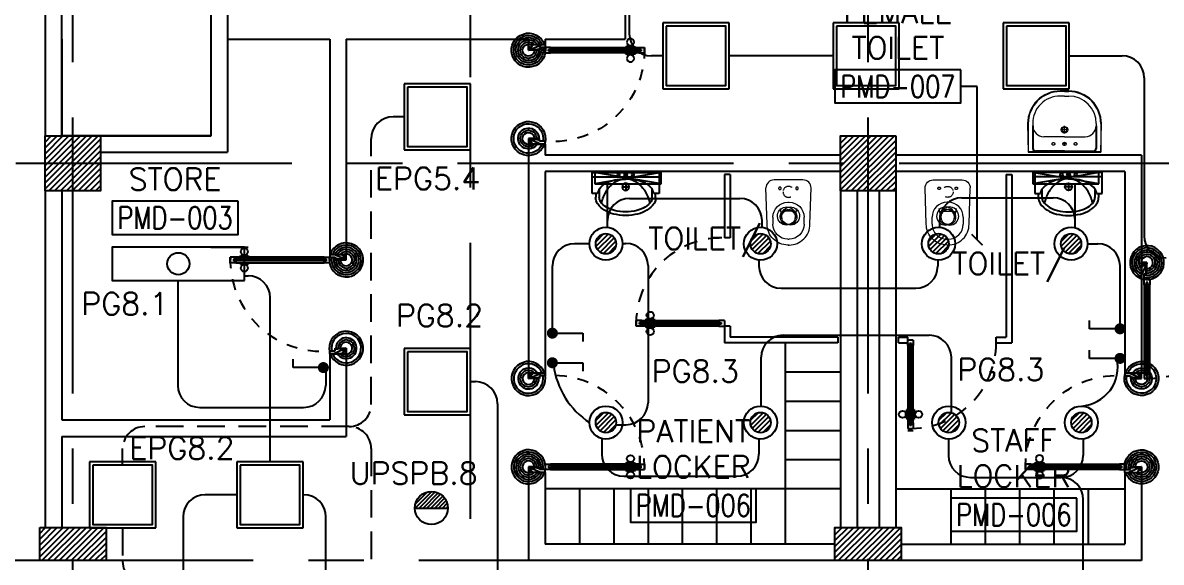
# Model space of a CAD drawing. Extents: x -0.4 to 93, y -13.2 to 77.1.
# Drawn here: x 65.82 to 76.12, y 33.36 to 38.24 of the extents above; entities that cross this region are included whole.
import ezdxf
from ezdxf.enums import TextEntityAlignment as Align

# ---------------------------------------------------------------- set-up
doc = ezdxf.new("R2010")
doc.units = 0
doc.header["$MEASUREMENT"] = 0
for name, pattern in [('CENTERX2', [4, 2.5, -0.5, 0.5, -0.5]), ('DASHED', [0.75, 0.5, -0.25]), ('HIDDEN', [0.375, 0.25, -0.125]), ('HIDDEN2', [0.1875, 0.125, -0.0625])]:
    doc.linetypes.add(name, pattern=pattern)
doc.layers.get('0').update_dxf_attribs({"linetype": 'CONTINUOUS'})
for name, color, linetype in [('AXES', 11, 'CENTERX2'), ('COL', 11, 'CONTINUOUS'), ('DOOR', 11, 'CONTINUOUS'), ('E-CLINE', 2, 'CONTINUOUS'), ('E-HLINE', 2, 'HIDDEN'), ('E-LI', 4, 'CONTINUOUS'), ('E-LITE', 4, 'CONTINUOUS'), ('E-SWITCH', 4, 'CONTINUOUS'), ('E-TEXT', 4, 'CONTINUOUS'), ('E-TRXT', 4, 'CONTINUOUS'), ('EL-LITE', 4, 'CONTINUOUS'), ('FIX', 11, 'CONTINUOUS'), ('HAT', 11, 'CONTINUOUS'), ('Locker', 11, 'CONTINUOUS'), ('PART', 11, 'CONTINUOUS'), ('RM-BOX', 11, 'CONTINUOUS'), ('RM-IND', 11, 'CONTINUOUS'), ('RM-NAME', 11, 'CONTINUOUS'), ('RM-NO', 11, 'CONTINUOUS'), ('SUNI-FUR', 11, 'CONTINUOUS'), ('TEXT', 4, 'CONTINUOUS'), ('WALL', 11, 'CONTINUOUS')]:
    doc.layers.add(name, color=color, linetype=linetype)
doc.styles.add('ROMANS', font='ROMANS.shx', dxfattribs={"width": 0.6})
doc.dimstyles.new('STANDARD in', dxfattribs={"dimtxt": 0.2, "dimasz": 0.1, "dimexe": 0.07, "dimexo": 0.05, "dimgap": 0.1, "dimtad": 1, "dimdec": 0, "dimlfac": 1000, "dimzin": 0, "dimdsep": 46, "dimtxsty": 'ROMANS', "dimblk": 'ARCHTICK', "dimcen": 0.05, "dimdle": 0.05, "dimclrd": 7, "dimclre": 7, "dimclrt": 2, "dimadec": 0, "dimazin": 0, "dimtfac": 1, "dimtdec": 0, "dimtmove": 2, "dimatfit": 3, "dimldrblk": 'ARCHTICK', "dimfxl": 0, "dimtolj": 1, "dimtzin": 0, "dimarcsym": 0})
pattern_1 = [(45, (-387.155687, -5.161), (-0.0265165043, 0.0265165043), [])]

# ---------------------------------------------------------------- blocks, each defined once
blk = doc.blocks.new('DOOR90')
at = {"layer": 'DOOR', "color": 7, "linetype": 'ByBlock'}
for p, q in [((-150, 0), (0, 0)), ((-150, 0), (-150, -25)), ((0, -50), (-114, 0)), ((0, -50), (-40, 0)), ((0, -50), (0, 0)), ((-1000, -25), (-1050, -25)), ((-1050, -75), (-1050, -25)), ((-1050, -25), (-1050, -75)), ((-1000, -75), (-1050, -75)), ((-1000, -42), (-1020, -42)), ((-1020, -42), (-1020, -58)), ((-1000, -58), (-1020, -58)), ((-1000, -25), (-1000, -42)), ((-1000, -58), (-1000, -75)), ((-878, -18), (-968, -18)), ((-968, -25), (-968, -18)), ((-968, -75), (-968, -82)), ((-878, -82), (-968, -82)), ((-955, -9), (-890, -9)), ((-955, -18), (-955, -9)), ((-955, -18), (-890, -18)), ((-955, -82), (-890, -82)), ((-955, -82), (-955, -91)), ((-955, -91), (-890, -91)), ((-890, -18), (-890, -9)), ((-890, -82), (-890, -91)), ((-878, -25), (-878, -18)), ((-878, -75), (-878, -82)), ((-200, -25), (-150, -25)), ((-200, -42), (-200, -25)), ((-180, -42), (-200, -42)), ((-200, -58), (-180, -58)), ((-200, -75), (-200, -58)), ((-150, -75), (-200, -75)), ((-180, -58), (-180, -42)), ((-150, -25), (-100, -25)), ((-150, -75), (-150, -25)), ((-100, -25), (-100, -50)), ((0, -50), (-100, -37)), ((-100, -50), (0, -50)), ((-150, -875), (-100, -875)), ((-150, -900), (-150, -875)), ((-150, -900), (0, -900)), ((0, -900), (-150, -900)), ((0, -850), (-114, -900)), ((-100, -875), (-100, -850)), ((0, -850), (-100, -863)), ((-100, -850), (0, -850)), ((0, -850), (-40, -900)), ((0, -850), (0, -900))]:
    blk.add_line(p, q, dxfattribs=at)
at = {"layer": 'DOOR', "linetype": 'ByBlock'}
for p, q in [((-200, -25), (-1000, -25)), ((-200, -42), (-1000, -42)), ((-200, -58), (-1000, -58)), ((-1000, -75), (-200, -75))]:
    blk.add_line(p, q, dxfattribs=at)
at = {"layer": 'DOOR', "color": 7, "linetype": 'ByBlock'}
for centre in [(-923, 24), (-923, -124)]:
    blk.add_circle(centre, 32.4, dxfattribs=at)
for centre, radius, start, end in [((0, -50), 154, 161.1053, 166.2858), ((0, -50), 94.4, 148.0182, 180), ((0, -50), 134, 158.1598, 169.28), ((0, -50), 114, 154.0838, 167.3774), ((0, -50), 74.4, 137.7764, 180), ((0, -50), 54.4, 113.2074, 180), ((0, -50), 34.4, 90, 180), ((0, -50), 14.4, 90, 180), ((0, -850), 154, 193.7142, 198.8947), ((0, -850), 134, 190.72, 201.8402), ((0, -850), 94.4, 180, 211.9818), ((0, -850), 74.4, 180, 222.2236), ((0, -850), 54.4, 180, 246.7926), ((0, -850), 34.4, 180, 270), ((0, -850), 14.4, 180, 270)]:
    blk.add_arc(centre, radius, start, end, dxfattribs=at)
at = {"layer": 'DOOR', "linetype": 'HIDDEN', "ltscale": 0.5}
blk.add_arc((-222, -50), 828, 178.2701, 275.003, dxfattribs=at)
blk = doc.blocks.new('RM1')
at = {"layer": 'RM-BOX'}
blk.add_lwpolyline([(570, -200), (-570, -200), (-570, -500), (570, -500)], close=True, dxfattribs=at)
at = {"layer": 'RM-NAME', "style": 'ROMANS'}
for tag, p in [('ROOMNAME1', (0, 324)), ('ROOMNAME2', (0, 0))]:
    blk.add_attdef(tag, text='', height=200, dxfattribs=at).set_placement(p, align=Align.MIDDLE)
at = {"layer": 'RM-NO', "style": 'ROMANS', "width": 0.8}
blk.add_attdef('ROOMNO', text='', height=200, dxfattribs=at).set_placement((0, -350), align=Align.MIDDLE)
blk = doc.blocks.new('COL50')
at = {"layer": 'COL'}
blk.add_lwpolyline([(-250, 250), (-250, -250), (250, -250), (250, 250)], close=True, dxfattribs=at)
blk = doc.blocks.new('*X97')
at = {"color": 0}
for p, q in [((238729, 41923), (239206, 42401)), ((238729, 41976), (239153, 42401)), ((238729, 42029), (239100, 42401)), ((238729, 42082), (239047, 42401)), ((238729, 42135), (238994, 42401)), ((238729, 42188), (238941, 42401)), ((238729, 42241), (238888, 42401)), ((238729, 42294), (238835, 42401)), ((238729, 42347), (238782, 42401)), ((238760, 41901), (239229, 42370)), ((238813, 41901), (239229, 42317)), ((238866, 41901), (239229, 42264)), ((238919, 41901), (239229, 42211)), ((238972, 41901), (239229, 42158)), ((239025, 41901), (239229, 42105)), ((239078, 41901), (239229, 42052)), ((239131, 41901), (239229, 41999)), ((239184, 41901), (239229, 41946))]:
    blk.add_line(p, q, dxfattribs=at)
blk = doc.blocks.new('*X95')
at = {"color": 0}
for p, q in [((245929, 41911), (246419, 42401)), ((245929, 41964), (246366, 42401)), ((245929, 42017), (246313, 42401)), ((245929, 42070), (246260, 42401)), ((245929, 42123), (246207, 42401)), ((245929, 42176), (246154, 42401)), ((245929, 42229), (246101, 42401)), ((245929, 42282), (246048, 42401)), ((245929, 42335), (245995, 42401)), ((245929, 42388), (245942, 42401)), ((245972, 41901), (246429, 42358)), ((246025, 41901), (246429, 42305)), ((246078, 41901), (246429, 42251)), ((246131, 41901), (246429, 42198)), ((246184, 41901), (246429, 42145)), ((246237, 41901), (246429, 42092)), ((246290, 41901), (246429, 42039)), ((246343, 41901), (246429, 41986)), ((246396, 41901), (246429, 41933))]:
    blk.add_line(p, q, dxfattribs=at)
blk = doc.blocks.new('WC')
at = {"layer": 'FIX', "lineweight": 20}
for p, q in [((475, 141), (538, 141)), ((339, 5), (339, -5)), ((395, 76), (490, 60)), ((534, 24), (540, 0)), ((540, 0), (534, -24)), ((674, 5), (674, -5)), ((490, -60), (395, -76)), ((213, -204), (210, -204)), ((538, -141), (475, -141))]:
    blk.add_line(p, q, dxfattribs=at)
at = {"layer": 'FIX', "linetype": 'Continuous', "lineweight": 20}
blk.add_line((420, -47), (420, 45), dxfattribs=at)
at = {"layer": 'FIX', "lineweight": 20}
for points in [[(210, -204, -0.414214), (137, -131), (137, 0), (137, 131, -0.414214), (210, 204)], [(727, -5), (727, 5, 0.414214), (538, 194), (210, 204)], [(727, 5), (727, -5, -0.414214), (538, -194), (210, -204)]]:
    blk.add_lwpolyline(points, format="xyb", dxfattribs=at)
at = {"layer": 'FIX', "linetype": 'HIDDEN2', "lineweight": 20, "ltscale": 0.3}
blk.add_circle((245, 0), 49.8, dxfattribs=at)
at = {"layer": 'FIX', "linetype": 'HIDDEN', "lineweight": 20, "ltscale": 0.05}
for centre in [(213, 78), (213, -77)]:
    blk.add_circle(centre, 11.6, dxfattribs=at)
at = {"layer": 'FIX', "lineweight": 20}
for centre, radius, start, end in [((475, 5), 136, 90, 180), ((538, 5), 136, 360, 90), ((464, -18), 82, 51.0758, 71.504), ((473, -7), 68.2, 27.1532, 51.0758), ((475, -5), 136, 180, 270), ((464, 18), 82, 288.496, 308.9242), ((473, 7), 68.2, 308.9242, 332.8468), ((538, -5), 136, 270, 0)]:
    blk.add_arc(centre, radius, start, end, dxfattribs=at)
at = {"layer": 'FIX', "linetype": 'Continuous', "lineweight": 20}
for centre, start, end in [((443, 46), 88.3879, 182.3338), ((442, -46), 177.6662, 271.6121)]:
    blk.add_arc(centre, 22.3, start, end, dxfattribs=at)
blk = doc.blocks.new('LAV-003')
at = {"layer": 'FIX', "linetype": 'ByBlock'}
blk.add_line((-328, -25), (328, -25), dxfattribs=at)
at = {"layer": 'FIX', "linetype": 'Continuous', "lineweight": 20}
for p, q in [((-328, -285), (-328, -25)), ((328, -285), (328, -25)), ((0, -165), (-187, -165)), ((0, -165), (187, -165)), ((-288, -285), (-288, -265)), ((287, -285), (287, -265)), ((0, -535), (-38, -535)), ((0, -575), (-38, -575)), ((0, -535), (38, -535)), ((0, -575), (38, -575))]:
    blk.add_line(p, q, dxfattribs=at)
at = {"layer": 'FIX', "linetype": 'ByBlock', "ltscale": 0.3}
for p, q in [((-288, -265), (-288, -60)), ((0, -35), (-262, -35)), ((0, -35), (262, -35)), ((287, -265), (287, -60))]:
    blk.add_line(p, q, dxfattribs=at)
at = {"layer": 'FIX', "lineweight": 20}
for p, q in [((-16, -101), (15, -101)), ((0, -85), (0, -116))]:
    blk.add_line(p, q, dxfattribs=at)
at = {"layer": 'FIX', "linetype": 'DASHED', "lineweight": 20, "ltscale": 0.04}
for p, q in [((0, -194), (0, -266)), ((-36, -230), (37, -230))]:
    blk.add_line(p, q, dxfattribs=at)
at = {"layer": 'FIX', "linetype": 'Continuous', "lineweight": 20}
blk.add_lwpolyline([(295, -25), (0, -25), (-328, -25), (-334, -285, 0.414214), (-38, -582), (0, -582), (38, -582, 0.414214), (334, -285), (328, -25), (0, -25)], format="xyb", dxfattribs=at)
at = {"layer": 'FIX', "linetype": 'HIDDEN', "lineweight": 20, "ltscale": 0.05}
for centre in [(-100, -101), (100, -101)]:
    blk.add_circle(centre, 12.4, dxfattribs=at)
at = {"layer": 'FIX', "lineweight": 20}
for centre, radius in [((0, -101), 15.5), ((0, -230), 29.5), ((0, -230), 22.5)]:
    blk.add_circle(centre, radius, dxfattribs=at)
at = {"layer": 'FIX', "linetype": 'ByBlock', "ltscale": 0.3}
for centre, start, end in [((-262, -60), 90, 180), ((262, -60), 0, 90)]:
    blk.add_arc(centre, 25, start, end, dxfattribs=at)
at = {"layer": 'FIX', "linetype": 'Continuous', "lineweight": 20}
for centre, radius, start, end in [((-187, -265), 100, 90, 180), ((187, -265), 100, 0, 90), ((-38, -285), 290, 180, 270), ((-38, -285), 250, 180, 270), ((38, -285), 290, 270, 0), ((38, -285), 250, 270, 0)]:
    blk.add_arc(centre, radius, start, end, dxfattribs=at)
blk = doc.blocks.new('A$C272A55A0')
at = {"layer": 'DOOR', "color": 0, "linetype": 'ByBlock'}
for p, q in [((0, 900), (0, 1050)), ((50, 1050), (0, 1050)), ((50, 950), (50, 1050)), ((1750, 950), (1750, 1050)), ((1750, 1050), (1800, 1050)), ((1800, 1050), (1800, 900)), ((25, 950), (50, 950)), ((25, 900), (25, 950)), ((1775, 950), (1750, 950)), ((1775, 900), (1775, 950)), ((0, 900), (25, 900)), ((75, 900), (25, 900)), ((25, 850), (25, 900)), ((42, 850), (25, 850)), ((58, 870), (42, 870)), ((42, 870), (42, 850)), ((58, 850), (58, 870)), ((75, 850), (58, 850)), ((75, 900), (75, 850)), ((1725, 900), (1775, 900)), ((1725, 900), (1725, 850)), ((1725, 850), (1742, 850)), ((1742, 870), (1758, 870)), ((1742, 850), (1742, 870)), ((1758, 870), (1758, 850)), ((1758, 850), (1775, 850)), ((1800, 900), (1775, 900)), ((1775, 850), (1775, 900)), ((1718, 160), (1709, 160)), ((1709, 95), (1709, 160)), ((1725, 173), (1718, 173)), ((1718, 173), (1718, 83)), ((1718, 95), (1718, 160)), ((1775, 173), (1782, 173)), ((1782, 173), (1782, 83)), ((1782, 160), (1791, 160)), ((1782, 95), (1782, 160)), ((1791, 95), (1791, 160)), ((25, 50), (42, 50)), ((25, 50), (25, 0)), ((25, 0), (75, 0)), ((75, 0), (25, 0)), ((42, 50), (42, 30)), ((42, 30), (58, 30)), ((58, 50), (75, 50)), ((58, 50), (58, 30)), ((75, 50), (75, 0)), ((1718, 95), (1709, 95)), ((1725, 83), (1718, 83)), ((1742, 50), (1725, 50)), ((1725, 50), (1725, 0)), ((1775, 0), (1725, 0)), ((1725, 0), (1775, 0)), ((1742, 50), (1742, 30)), ((1758, 30), (1742, 30)), ((1775, 50), (1758, 50)), ((1758, 50), (1758, 30)), ((1775, 83), (1782, 83)), ((1775, 50), (1775, 0)), ((1782, 95), (1791, 95))]:
    blk.add_line(p, q, dxfattribs=at)
at = {"layer": 'DOOR', "color": 9, "linetype": 'ByBlock'}
for p, q in [((50, 1050), (0, 1010)), ((50, 1050), (0, 937)), ((50, 1050), (37, 950)), ((1750, 1050), (1800, 1010)), ((1750, 1050), (1800, 937)), ((1750, 1050), (1763, 950))]:
    blk.add_line(p, q, dxfattribs=at)
at = {"layer": 'DOOR', "linetype": 'ByBlock'}
for p, q in [((25, 850), (25, 50)), ((42, 850), (42, 50)), ((58, 850), (58, 50)), ((75, 50), (75, 850)), ((1725, 50), (1725, 850)), ((1742, 850), (1742, 50)), ((1758, 850), (1758, 50)), ((1775, 850), (1775, 50))]:
    blk.add_line(p, q, dxfattribs=at)
at = {"layer": 'DOOR', "color": 0, "linetype": 'ByBlock'}
for centre in [(1676, 128), (1824, 128)]:
    blk.add_circle(centre, 32.4, dxfattribs=at)
at = {"layer": 'DOOR', "color": 9, "linetype": 'ByBlock'}
for centre, radius, start, end in [((50, 1050), 34.4, 180, 270), ((50, 1050), 14.4, 180, 270), ((1750, 1050), 14.4, 270, 0), ((1750, 1050), 34.4, 270, 0), ((50, 1050), 54.4, 203.2074, 270), ((50, 1050), 74.4, 227.7764, 270), ((50, 1050), 94.4, 238.0182, 270), ((50, 1050), 114, 244.0838, 257.3774), ((1750, 1050), 54.4, 270, 336.7926), ((1750, 1050), 74.4, 270, 312.2236), ((1750, 1050), 94.4, 270, 301.9818), ((1750, 1050), 114, 282.6226, 295.9162), ((50, 1050), 134, 248.1598, 259.28), ((50, 1050), 154, 251.1053, 256.2858), ((1750, 1050), 134, 280.72, 291.8402), ((1750, 1050), 154, 283.7142, 288.8947)]:
    blk.add_arc(centre, radius, start, end, dxfattribs=at)
at = {"layer": 'DOOR', "linetype": 'HIDDEN', "ltscale": 0.5}
for centre, start, end in [((50, 851), 268.3174, 3.2965), ((1750, 851), 176.7035, 271.6826)]:
    blk.add_arc(centre, 851, start, end, dxfattribs=at)
at = {"layer": 'WALL', "linetype": 'ByBlock'}
blk.add_line((1800, 900), (1800, 1050), dxfattribs=at)
blk = doc.blocks.new('3')
at = {"layer": 'SUNI-FUR', "linetype": 'Continuous'}
for p, q in [((-0.304, 0), (-0.304, -0.192)), ((0.304, 0), (-0.304, 0)), ((0.304, -0.192), (0.304, 0)), ((0.304, -0.039), (-0.304, -0.039)), ((0.016, -0.021), (-0.015, -0.021)), ((0, -0.005), (0, -0.037)), ((0, -0.098), (0, -0.162)), ((-0.304, -0.192), (-0.254, -0.192)), ((-0.271, -0.228), (-0.271, -0.192)), ((-0.254, -0.192), (-0.239, -0.15)), ((-0.239, -0.228), (-0.239, -0.15)), ((0.032, -0.13), (-0.032, -0.13)), ((0.239, -0.15), (0.254, -0.192)), ((0.239, -0.15), (0.239, -0.228)), ((0.254, -0.192), (0.304, -0.192)), ((0.271, -0.192), (0.271, -0.228))]:
    blk.add_line(p, q, dxfattribs=at)
for centre, radius in [((-0.065, -0.021), 0.0124), ((0, -0.13), 0.0325), ((0, -0.021), 0.0155), ((0.065, -0.021), 0.0124)]:
    blk.add_circle(centre, radius, dxfattribs=at)
for centre, radius, start, end in [((-0.085, -0.267), 0.193, 117.0377, 142.6695), ((-0.028, -0.365), 0.307, 103.0865, 118.1878), ((0.054, -0.312), 0.27, 118.7422, 143.0578), ((-0.008, -0.528), 0.47, 89.0532, 100.9895), ((-0.012, -0.189), 0.13, 84.8536, 119.4454), ((0, -0.527), 0.469, 78.0637, 90), ((0.003, -0.228), 0.168, 61.4441, 91.1678), ((-0.04, -0.297), 0.25, 35.9608, 60.2764), ((0.034, -0.367), 0.306, 62.9623, 78.0637), ((0.085, -0.267), 0.193, 37.3305, 62.9623), ((0.104, -0.343), 0.328, 144.0392, 163.2739), ((-0.104, -0.343), 0.328, 16.7261, 35.9608), ((-0.191, -0.235), 0.0807, 174.5539, 214.673), ((-0.083, -0.16), 0.212, 214.673, 239.0867), ((-0.187, -0.234), 0.0525, 173.0893, 213.2084), ((-0.083, -0.16), 0.18, 214.673, 239.0867), ((0.204, -0.373), 0.433, 163.2739, 167.375), ((0.089, -0.171), 0.167, 300.9133, 325.327), ((0.089, -0.171), 0.2, 300.9133, 325.327), ((-0.204, -0.373), 0.433, 12.7359, 16.7261), ((0.171, -0.228), 0.068, 325.327, 0), ((0.171, -0.228), 0.101, 325.327, 0), ((-0.035, -0.081), 0.305, 239.0867, 256.0699), ((-0.035, -0.081), 0.272, 239.0867, 256.0699), ((0, 0.062), 0.452, 256.0699, 270), ((0, 0.062), 0.419, 256.0699, 270), ((0, 0.062), 0.419, 270, 283.9301), ((0, 0.062), 0.452, 270, 283.9301), ((0.035, -0.081), 0.272, 283.9301, 300.9133), ((0.035, -0.081), 0.305, 283.9301, 300.9133)]:
    blk.add_arc(centre, radius, start, end, dxfattribs=at)
blk = doc.blocks.new('L42')
at = {"layer": 'E-LITE'}
for p, q in [((0.3, 0.3), (-0.3, 0.3)), ((-0.3, 0.3), (-0.3, -0.3)), ((0.3, -0.3), (0.3, 0.3)), ((-0.3, -0.3), (0.3, -0.3))]:
    blk.add_line(p, q, dxfattribs=at)
at = {"layer": 'E-LITE', "color": 8}
blk.add_lwpolyline([(-0.27, 0.27), (-0.27, -0.27), (0.27, -0.27), (0.27, 0.27)], close=True, dxfattribs=at)
blk = doc.blocks.new('*X62')
at = {"color": 0}
for p, q in [((21548.527, 18540.142), (21548.801, 18540.415)), ((21548.529, 18539.966), (21548.977, 18540.414)), ((21548.584, 18539.845), (21549.098, 18540.359)), ((21548.672, 18539.756), (21549.187, 18540.271)), ((21548.793, 18539.7), (21549.243, 18540.15)), ((21548.966, 18539.696), (21549.246, 18539.977))]:
    blk.add_line(p, q, dxfattribs=at)
blk = doc.blocks.new('SPOT')
at = {"layer": 'E-LITE'}
for radius in [0.6, 0.369]:
    blk.add_circle((0, 0), radius, dxfattribs=at)
at = {"layer": 'E-LITE', "color": 8}
blk.add_blockref('*X62', (-21548.886, -18540.056), dxfattribs=at)
blk = doc.blocks.new('MR20')
at = {"layer": 'E-LITE'}
for p, q in [((-300, 100), (-300, 0)), ((-300, 100), (-300, 0)), ((-300, 0), (300, 0)), ((-300, 0), (300, 0)), ((-300, 0), (300, 0)), ((-300, 0), (-300, 0)), ((300, 0), (300, 100)), ((300, 0), (300, 100)), ((300, 0), (300, 0))]:
    blk.add_line(p, q, dxfattribs=at)
at = {"layer": 'E-LITE', "color": 3}
blk.add_line((300, 100), (-300, 100), dxfattribs=at)
at = {"layer": 'E-LITE', "color": 8}
for p, q in [((300, 0), (-300, 100)), ((300, 100), (-300, 0))]:
    blk.add_line(p, q, dxfattribs=at)
blk = doc.blocks.new('1G1W')
for p, q in [((0, 0), (0.55, 0)), ((0.55, 0), (0.55, -0.15))]:
    blk.add_line(p, q)
at = {"const_width": 0.1}
blk.add_lwpolyline([(-0.05, 0, 1), (0.05, 0, 1)], format="xyb", close=True, dxfattribs=at)
blk = doc.blocks.new('EL')
at = {"layer": 'EL-LITE'}
h = blk.add_hatch(dxfattribs=at)
h.set_pattern_fill('ANSI31', color=4, scale=0.2, style=0)
h.set_pattern_definition([(45, (587.071197, 567.777136), (-0.0176776695, 0.0176776695), [])])
h.paths.add_polyline_path([(0.15, 0, 1), (-0.15, 0)])
at = {"layer": 'EL-LITE', "color": 4}
blk.add_line((-0.15, 0), (0.15, 0), dxfattribs=at)
blk.add_circle((0, 0), 0.15, dxfattribs=at)
blk = doc.blocks.new('FLS240')
at = {"layer": 'E-LI'}
blk.add_lwpolyline([(-0.6, 0.15), (-0.6, -0.15), (0.6, -0.15), (0.6, 0.15)], close=True, dxfattribs=at)
blk.add_circle((0, 0), 0.1, dxfattribs=at)

msp = doc.modelspace()

# ---------------------------------------------------------------- hatches: boundary and pattern name
at = {"layer": 'HAT'}
h = msp.add_hatch(dxfattribs=at)
h.set_pattern_fill('ANSI31', color=256, scale=0.3, style=0)
h.set_pattern_definition(pattern_1)
h.paths.add_polyline_path([(66.2695, 33.37), (66.2695, 33.67), (66.5695, 33.67), (66.5695, 33.37)])
h.paths.add_polyline_path([(65.9695, 33.37), (65.9695, 33.67), (66.2695, 33.67), (66.2695, 33.37)])
h = msp.add_hatch(dxfattribs=at)
h.set_pattern_fill('ANSI31', color=256, scale=0.3, style=0)
h.set_pattern_definition(pattern_1)
h.paths.add_polyline_path([(73.4695, 33.67), (73.4695, 33.37), (73.1695, 33.37), (73.1695, 33.67)])
h.paths.add_polyline_path([(73.7695, 33.67), (73.7695, 33.37), (73.4695, 33.37), (73.4695, 33.67)])

# ---------------------------------------------------------------- linework, layer by layer
at = {"layer": 'AXES'}
for p, q in [((66.2695, -1.1143), (66.2695, 76.4248)), ((73.4695, -1.1143), (73.4695, 76.4248)), ((69.8695, 5.75), (69.8695, 64.57)), ((92.2523, 36.97), (22.4295, 36.97)), ((91.9023, 33.37), (22.4295, 33.37))]:
    msp.add_line(p, q, dxfattribs=at)
at = {"layer": 'COL'}
for points in [[(73.7195, 37.22), (73.7195, 36.72), (73.2195, 36.72), (73.2195, 37.22)], [(65.9695, 33.67), (66.5695, 33.67), (66.5695, 33.37), (65.9695, 33.37)], [(73.7695, 33.37), (73.1695, 33.37), (73.1695, 33.67), (73.7695, 33.67)]]:
    msp.add_lwpolyline(points, close=True, dxfattribs=at)
at = {"layer": 'DOOR', "linetype": 'ByBlock'}
for p, q in [((71.3695, 35.495), (71.3695, 35.545)), ((71.3695, 35.545), (71.3695, 35.495)), ((71.4195, 35.545), (71.3695, 35.545)), ((71.4195, 35.495), (71.3695, 35.495)), ((71.3995, 35.512), (71.3995, 35.528)), ((71.4195, 35.528), (71.3995, 35.528)), ((71.4195, 35.512), (71.3995, 35.512)), ((71.4195, 35.545), (72.1195, 35.545)), ((71.4195, 35.528), (71.4195, 35.545)), ((72.1195, 35.528), (71.4195, 35.528)), ((71.4195, 35.495), (71.4195, 35.512)), ((72.1195, 35.512), (71.4195, 35.512)), ((72.1195, 35.495), (71.4195, 35.495)), ((71.4519, 35.545), (71.4519, 35.5522)), ((71.5419, 35.5522), (71.4519, 35.5522)), ((71.4519, 35.495), (71.4519, 35.4878)), ((71.5419, 35.4878), (71.4519, 35.4878)), ((71.4645, 35.5522), (71.4645, 35.5612)), ((71.4645, 35.5612), (71.5293, 35.5612)), ((71.4645, 35.5522), (71.5293, 35.5522)), ((71.4645, 35.4878), (71.4645, 35.4788)), ((71.4645, 35.4878), (71.5293, 35.4878)), ((71.4645, 35.4788), (71.5293, 35.4788)), ((71.5293, 35.5522), (71.5293, 35.5612)), ((71.5293, 35.4878), (71.5293, 35.4788)), ((71.5419, 35.545), (71.5419, 35.5522)), ((71.5419, 35.495), (71.5419, 35.4878)), ((72.1695, 35.545), (72.1195, 35.545)), ((72.1195, 35.545), (72.1195, 35.528)), ((72.1195, 35.528), (72.1395, 35.528)), ((72.1395, 35.512), (72.1195, 35.512)), ((72.1195, 35.512), (72.1195, 35.495)), ((72.1195, 35.495), (72.1695, 35.495)), ((72.1395, 35.528), (72.1395, 35.512)), ((72.1695, 35.545), (72.1695, 35.495)), ((73.8286, 35.318), (73.8286, 35.368)), ((73.8786, 35.368), (73.8286, 35.368)), ((73.8786, 35.368), (73.8786, 35.318)), ((73.8456, 35.318), (73.8286, 35.318)), ((73.8286, 35.318), (73.8286, 34.618)), ((73.8456, 35.338), (73.8456, 35.318)), ((73.8616, 35.338), (73.8456, 35.338)), ((73.8456, 35.318), (73.8456, 34.618)), ((73.8616, 35.318), (73.8616, 35.338)), ((73.8786, 35.318), (73.8616, 35.318)), ((73.8616, 35.318), (73.8616, 34.618)), ((73.8786, 34.618), (73.8786, 35.318)), ((73.8286, 34.7404), (73.8214, 34.7404)), ((73.8214, 34.7404), (73.8214, 34.6504)), ((73.8786, 34.7404), (73.8858, 34.7404)), ((73.8858, 34.7404), (73.8858, 34.6504)), ((73.8214, 34.7278), (73.8124, 34.7278)), ((73.8124, 34.663), (73.8124, 34.7278)), ((73.8214, 34.663), (73.8124, 34.663)), ((73.8214, 34.663), (73.8214, 34.7278)), ((73.8286, 34.6504), (73.8214, 34.6504)), ((73.8786, 34.6504), (73.8858, 34.6504)), ((73.8858, 34.7278), (73.8948, 34.7278)), ((73.8858, 34.663), (73.8858, 34.7278)), ((73.8858, 34.663), (73.8948, 34.663)), ((73.8948, 34.663), (73.8948, 34.7278)), ((73.8286, 34.618), (73.8456, 34.618)), ((73.8286, 34.618), (73.8286, 34.568)), ((73.8786, 34.545), (73.8286, 34.545)), ((73.8456, 34.618), (73.8456, 34.598)), ((73.8456, 34.598), (73.8616, 34.598)), ((73.8616, 34.618), (73.8786, 34.618)), ((73.8616, 34.618), (73.8616, 34.598)), ((73.8786, 34.618), (73.8786, 34.568))]:
    msp.add_line(p, q, dxfattribs=at)
for centre in [(71.4969, 35.5935), (71.4969, 35.4465), (73.7801, 34.6954), (73.9272, 34.6954)]:
    msp.add_circle(centre, 0.0324, dxfattribs=at)
at = {"layer": 'DOOR', "linetype": 'HIDDEN', "ltscale": 0.5}
for centre, start, end in [((72.1441, 35.52), 89.97019, 181.84857), ((73.8536, 35.3426), 268.15143, 0.02981)]:
    msp.add_arc(centre, 0.775, start, end, dxfattribs=at)
at = {"layer": 'E-CLINE', "color": 4}
for p, q in [((71.3075, 41.2544), (71.3075, 38.144)), ((71.6124, 37.944), (71.5075, 37.944)), ((73.152, 37.944), (72.2124, 37.944)), ((69.2695, 37.3918), (69.1702, 37.3918)), ((71.1094, 36.3909), (71.1094, 36.7856)), ((75.3438, 36.387), (75.3438, 36.7856)), ((71.3094, 36.6518), (72.3093, 36.6518)), ((74.3195, 36.6577), (75.1438, 36.6577)), ((72.5093, 36.3909), (72.5093, 36.4518)), ((74.1195, 36.391), (74.1195, 36.4577)), ((67.5188, 36.2098), (67.8551, 36.2098)), ((70.9458, 36.2415), (70.8108, 36.2415)), ((71.2458, 36.2437), (71.2771, 36.2437)), ((75.4572, 36.2415), (75.5507, 36.2415)), ((72.4816, 36.0922), (72.4816, 36.0385)), ((74.1004, 36.0916), (74.1004, 36.0385)), ((70.6108, 35.4561), (70.6108, 36.0415)), ((71.4771, 36.0437), (71.4771, 34.8011)), ((75.7507, 35.4958), (75.7507, 36.0415)), ((67.8239, 35.952), (67.8551, 35.952)), ((72.6816, 35.8385), (73.9004, 35.8385)), ((68.0551, 34.2662), (68.0551, 35.752)), ((72.7, 35.4122), (74.0232, 35.4122)), ((72.5, 34.771), (72.5, 35.2122)), ((74.2232, 34.7104), (74.2232, 35.2122)), ((69.8695, 34.9918), (69.9143, 34.9918)), ((70.1143, 34.7918), (70.1143, 32.7918)), ((71.1858, 34.6011), (71.2771, 34.6011)), ((71.0576, 34.476), (71.0576, 34.3347)), ((72.4805, 34.4718), (72.4805, 34.3347)), ((74.1972, 34.4711), (74.1972, 34.3238)), ((75.4171, 34.472), (75.4171, 34.3238)), ((71.2576, 34.1347), (72.2805, 34.1347)), ((74.3972, 34.1238), (75.2171, 34.1238)), ((67.7551, 33.9662), (67.467, 33.9662)), ((75.4171, 32.8176), (75.4171, 33.9238)), ((67.267, 33.7662), (67.267, 32.492))]:
    msp.add_line(p, q, dxfattribs=at)
for centre, radius, start, end in [((71.5075, 38.144), 0.2, 180, 270), ((69.1702, 37.1918), 0.2, 90, 180), ((71.3094, 36.4518), 0.2, 90, 180), ((72.3093, 36.4518), 0.2, 0, 90), ((74.3195, 36.4577), 0.2, 90, 180), ((75.1438, 36.4577), 0.2, 0, 90), ((70.8108, 36.0415), 0.2, 90, 180), ((71.2771, 36.0437), 0.2, 0, 90), ((75.5507, 36.0415), 0.2, 0, 90), ((72.6816, 36.0385), 0.2, 180, 270), ((73.9004, 36.0385), 0.2, 270, 0), ((67.8551, 35.752), 0.2, 0, 90), ((72.7, 35.2122), 0.2, 90, 180), ((74.0232, 35.2122), 0.2, 0, 90), ((75.3756, 35.1254), 0.3552, 274.01624, 12.55391), ((71.3604, 35.2425), 0.747, 187.89583, 236.29064), ((69.9143, 34.7918), 0.2, 0, 90), ((71.2771, 34.8011), 0.2, 270, 0), ((71.2576, 34.3347), 0.2, 180, 270), ((72.2805, 34.3347), 0.2, 270, 0), ((74.3972, 34.3238), 0.2, 180, 270), ((75.2171, 34.3238), 0.2, 270, 0), ((75.2171, 33.9238), 0.2, 0, 90), ((67.467, 33.7662), 0.2, 90, 180)]:
    msp.add_arc(centre, radius, start, end, dxfattribs=at)
at = {"layer": 'E-HLINE', "color": 4}
for p, q in [((68.9702, 34.7846), (68.9702, 37.1918)), ((68.7702, 34.5846), (66.9197, 34.5846)), ((66.7197, 34.2362), (66.7197, 34.3846)), ((68.9702, 34.3846), (68.9702, 30.3918)), ((66.7197, 33.6662), (66.7197, 33.3606))]:
    msp.add_line(p, q, dxfattribs=at)
for centre, start, end in [((68.7702, 34.7846), 270, 0), ((66.9197, 34.3846), 90, 180), ((68.7702, 34.3846), 0, 90), ((66.9197, 33.3606), 180, 270)]:
    msp.add_arc(centre, 0.2, start, end, dxfattribs=at)
at = {"layer": 'E-SWITCH', "color": 4}
for p, q in [((75.2916, 37.944), (75.769, 37.944)), ((75.969, 37.744), (75.969, 36.3135)), ((67.2188, 35.9098), (67.2188, 34.9581)), ((75.4757, 35.4708), (75.4757, 35.5458)), ((75.7507, 35.4708), (75.4757, 35.4708)), ((75.4757, 35.2026), (75.4757, 35.2776)), ((75.7507, 35.2026), (75.4757, 35.2026)), ((68.5583, 35.1055), (68.5583, 34.9581)), ((67.4188, 34.7581), (68.3583, 34.7581)), ((68.3605, 33.9662), (68.3551, 33.9662)), ((68.5605, 33.1432), (68.5605, 33.7662))]:
    msp.add_line(p, q, dxfattribs=at)
at = {"layer": 'E-SWITCH', "color": 4, "const_width": 0.05}
for points in [[(75.7757, 35.4708, 1), (75.7257, 35.4708, 1)], [(75.7757, 35.2026, 1), (75.7257, 35.2026, 1)]]:
    msp.add_lwpolyline(points, format="xyb", close=True, dxfattribs=at)
at = {"layer": 'E-SWITCH', "color": 4}
for centre, start, end in [((75.769, 37.744), 0, 90), ((76.169, 36.3135), 180, 270), ((67.4188, 34.9581), 180, 270), ((68.3583, 34.9581), 270, 0), ((68.3605, 33.7662), 0, 90)]:
    msp.add_arc(centre, 0.2, start, end, dxfattribs=at)
at = {"layer": 'Locker'}
for p, q in [((72.7195, 35.345), (72.7195, 33.52)), ((72.7195, 35.08), (73.2195, 35.08)), ((72.7195, 34.815), (73.2195, 34.815)), ((72.7195, 34.55), (73.2195, 34.55)), ((72.7195, 34.285), (73.2195, 34.285)), ((73.2195, 34.02), (70.5445, 34.02)), ((70.8553, 34.02), (70.8553, 33.52)), ((71.166, 34.02), (71.166, 33.52)), ((71.4767, 34.02), (71.4767, 33.52)), ((71.7874, 34.02), (71.7874, 33.52)), ((72.0981, 34.02), (72.0981, 33.52)), ((72.4088, 34.02), (72.4088, 33.52)), ((73.7195, 34.02), (75.7945, 34.02)), ((74.2195, 34.02), (74.2195, 33.52)), ((74.5303, 34.02), (74.5303, 33.52)), ((74.841, 34.02), (74.841, 33.52)), ((75.1517, 34.02), (75.1517, 33.52)), ((75.4624, 34.02), (75.4624, 33.52))]:
    msp.add_line(p, q, dxfattribs=at)
at = {"layer": 'PART'}
for p, q in [((72.1695, 36.87), (72.1695, 36.295)), ((72.2195, 36.87), (72.1695, 36.87)), ((72.2195, 36.87), (72.2195, 36.295)), ((74.7195, 36.87), (74.7195, 35.395)), ((74.7195, 36.87), (74.7695, 36.87)), ((74.7695, 36.87), (74.7695, 35.345)), ((72.2195, 36.295), (72.1695, 36.295)), ((72.2195, 35.495), (72.1695, 35.495)), ((72.1695, 35.495), (72.1695, 35.345)), ((72.2195, 35.495), (72.2195, 35.395)), ((73.1945, 35.395), (72.2195, 35.395)), ((73.1945, 35.395), (73.1945, 35.345)), ((73.7436, 35.345), (73.7436, 35.395)), ((73.7445, 35.395), (73.8286, 35.395)), ((73.8286, 35.345), (73.8286, 35.395)), ((74.6286, 35.345), (74.6286, 35.395)), ((74.6286, 35.395), (74.7195, 35.395)), ((73.1945, 35.345), (72.1695, 35.345)), ((73.7445, 35.345), (73.8286, 35.345)), ((74.6286, 35.345), (74.7695, 35.345))]:
    msp.add_line(p, q, dxfattribs=at)
at = {"layer": 'WALL'}
for p, q in [((67.6695, 44.095), (67.6695, 37.07)), ((71.2695, 43.07), (71.2695, 38.095)), ((66.0195, 42.72), (66.0195, 37.22)), ((67.5195, 41.095), (67.5195, 37.22)), ((66.1695, 38.095), (66.1695, 37.22)), ((67.6695, 38.095), (68.5945, 38.095)), ((68.5945, 38.095), (68.5945, 36.145)), ((68.7445, 38.095), (68.7445, 36.145)), ((68.7445, 38.095), (70.3945, 38.095)), ((70.3945, 38.095), (70.3945, 38.045)), ((70.5445, 38.045), (70.3945, 38.045)), ((70.5445, 38.095), (71.2695, 38.095)), ((70.5445, 38.095), (70.5445, 38.045)), ((66.5195, 37.22), (67.5195, 37.22)), ((70.3945, 37.145), (70.3945, 35.07)), ((70.5445, 37.145), (70.3945, 37.145)), ((70.5445, 37.145), (70.5445, 37.045)), ((66.5195, 37.07), (67.6695, 37.07)), ((73.2195, 37.045), (70.5445, 37.045)), ((75.9445, 37.045), (73.7195, 37.045)), ((75.9445, 37.045), (75.9445, 35.07)), ((70.5445, 36.895), (70.5445, 35.07)), ((73.2195, 36.895), (70.5445, 36.895)), ((75.7945, 36.895), (73.7195, 36.895)), ((75.7945, 36.895), (75.7945, 35.07)), ((66.0195, 36.72), (66.0195, 33.67)), ((66.1695, 36.72), (66.1695, 34.645)), ((73.2195, 36.72), (73.2195, 33.67)), ((73.3695, 36.72), (73.3695, 33.67)), ((73.5695, 36.72), (73.5695, 33.67)), ((73.7195, 36.72), (73.7195, 33.67)), ((68.5945, 36.145), (68.7445, 36.145)), ((68.5945, 35.245), (68.5945, 34.645)), ((68.5945, 35.245), (68.7445, 35.245)), ((68.7445, 35.245), (68.7445, 34.495)), ((70.5445, 35.07), (70.3945, 35.07)), ((75.7945, 35.07), (75.9445, 35.07)), ((66.1695, 34.645), (68.5945, 34.645)), ((66.1695, 34.495), (68.7445, 34.495)), ((66.1695, 34.495), (66.1695, 33.67)), ((70.3945, 34.17), (70.3945, 33.37)), ((70.5445, 34.17), (70.3945, 34.17)), ((70.5445, 34.17), (70.5445, 33.52)), ((75.7945, 34.17), (75.9445, 34.17)), ((75.7945, 34.17), (75.7945, 33.52)), ((75.9445, 34.17), (75.9445, 33.37)), ((73.1695, 33.52), (70.5445, 33.52)), ((73.7695, 33.52), (75.7945, 33.52)), ((73.2195, 33.37), (70.3945, 33.37)), ((75.9445, 33.37), (73.7195, 33.37))]:
    msp.add_line(p, q, dxfattribs=at)
msp.add_lwpolyline([(66.1696, 41.095), (67.5195, 41.095), (67.5195, 37.22), (66.1696, 37.22)], close=True, dxfattribs=at)

# ---------------------------------------------------------------- block references
at = {"layer": 'COL', "xscale": -0.001000000047497451, "yscale": 0.0009999999892897904, "zscale": 0.001}
msp.add_blockref('COL50', (66.2695, 36.97), dxfattribs=at)
at = {"layer": 'DOOR', "color": 0, "yscale": 0.0009999999892897904, "zscale": 0.001}
for name, p, xscale in [('DOOR90', (70.3945, 38.045), -0.001000000047497451), ('DOOR90', (68.7445, 36.145), 0.001000000047497451), ('A$C272A55A0', (75.9445, 35.0202), 0.001000000047497451)]:
    msp.add_blockref(name, p, dxfattribs=dict(at, xscale=xscale))
at = {"layer": 'DOOR', "color": 0, "yscale": 0.0009999999892897904, "zscale": 0.001, "rotation": 180}
for p, xscale in [((70.3945, 34.17), 0.001000000047497451), ((75.9445, 34.17), -0.001000000047497451)]:
    msp.add_blockref('DOOR90', p, dxfattribs=dict(at, xscale=xscale))
at = {"layer": 'E-LITE', "color": 4}
for p in [(71.9124, 37.944), (73.452, 37.944), (74.9916, 37.944), (69.5695, 37.3918), (69.5695, 34.9918), (66.7197, 33.9662), (68.0551, 33.9662)]:
    msp.add_blockref('L42', p, dxfattribs=at)
for name, p, xscale, yscale, zscale in [('MR20', (71.2945, 36.7856), 0.0009999999892897904, 0.0009999999892897904, 0.001), ('MR20', (75.2598, 36.7856), 0.0009999999892897904, 0.0009999999892897904, 0.001), ('SPOT', (71.0958, 36.2415), 0.25, 0.25, 0.25), ('SPOT', (72.4957, 36.2415), 0.25, 0.25, 0.25), ('SPOT', (74.1073, 36.2415), 0.25, 0.25, 0.25), ('SPOT', (75.3072, 36.2415), 0.25, 0.25, 0.25), ('SPOT', (71.0958, 34.621), 0.25, 0.25, 0.25), ('SPOT', (72.4957, 34.621), 0.25, 0.25, 0.25), ('SPOT', (74.2006, 34.621), 0.25, 0.25, 0.25), ('SPOT', (75.4005, 34.621), 0.25, 0.25, 0.25)]:
    msp.add_blockref(name, p, dxfattribs=dict(at, xscale=xscale, yscale=yscale, zscale=zscale))
at = {"layer": 'E-LITE', "color": 4, "rotation": 180}
msp.add_blockref('FLS240', (67.2239, 36.0598), dxfattribs=at)
at = {"layer": 'E-LITE'}
msp.add_blockref('EL', (69.5154, 33.8466), dxfattribs=at)
at = {"layer": 'E-SWITCH', "color": 4, "xscale": 0.5, "yscale": 0.5, "zscale": 0.5}
for p in [(70.6108, 35.4311), (70.6108, 35.1629)]:
    msp.add_blockref('1G1W', p, dxfattribs=at)
at = {"layer": 'E-SWITCH', "color": 4, "xscale": 0.5, "yscale": 0.5, "zscale": 0.5, "rotation": 180}
msp.add_blockref('1G1W', (68.5373, 35.1191), dxfattribs=at)
at = {"layer": 'HAT', "xscale": 0.001000000047497451, "yscale": 0.0009999999892897904, "zscale": 0.001}
for p, values in [((73.7394, 38.0169), {'ROOMNO': 'PMD-007', 'ROOMNAME2': 'TOILET', 'ROOMNAME1': 'FEMALE'}), ((67.1945, 36.8266), {'ROOMNO': 'PMD-003', 'ROOMNAME2': 'STORE'}), ((71.8869, 34.22), {'ROOMNO': 'PMD-006', 'ROOMNAME2': 'LOCKER', 'ROOMNAME1': 'PATIENT'}), ((74.7891, 34.1359), {'ROOMNO': 'PMD-006', 'ROOMNAME2': 'LOCKER', 'ROOMNAME1': 'STAFF'})]:
    msp.add_blockref('RM1', p, dxfattribs=at).add_auto_attribs(values)
for name in ['*X97', '*X95']:
    msp.add_blockref(name, (-172.709, -5.181), dxfattribs=at)
at = {"layer": 'SUNI-FUR', "xscale": -1}
msp.add_blockref('3', (71.2745, 36.8877), dxfattribs=at)
at = {"layer": 'SUNI-FUR'}
msp.add_blockref('3', (75.2846, 36.8877), dxfattribs=at)
at = {"layer": 'TEXT', "yscale": 0.0009999999892897904, "zscale": 0.001}
for p, xscale, rotation in [((72.749, 36.9567), -0.001000000047497451, 90), ((74.19, 36.9567), 0.001000000047497451, 270)]:
    msp.add_blockref('WC', p, dxfattribs=dict(at, xscale=xscale, rotation=rotation))
at = {"layer": 'WALL', "xscale": 0.001000000047497451, "yscale": 0.0009999999892897904, "zscale": 0.001, "rotation": 180}
msp.add_blockref('LAV-003', (75.2478, 37.045), dxfattribs=at)

# ---------------------------------------------------------------- texts
at = {"layer": 'E-TEXT', "color": 4, "style": 'ROMANS'}
for s, p in [('EPG5.4', (69.0066, 36.7326)), ('PG8.1', (66.3468, 35.5983)), ('PG8.2', (69.1952, 35.4908)), ('PG8.3', (71.511, 34.9859)), ('PG8.3', (74.2779, 35.0019)), ('EPG8.2', (66.7819, 34.2895))]:
    msp.add_text(s, height=0.2, dxfattribs=at).set_placement(p)
at = {"layer": 'E-TRXT', "color": 4, "style": 'ROMANS'}
msp.add_text('UPSPB.8', height=0.2, dxfattribs=at).set_placement((68.777, 34.062))
at = {"layer": 'RM-NAME', "style": 'ROMANS'}
for p in [(71.9934, 36.2756), (74.7471, 36.0476)]:
    msp.add_attdef('TOILET/', text='ROOMNAME', height=0.2, dxfattribs=at).set_placement(p, align=Align.MIDDLE)

# ---------------------------------------------------------------- leaders
at = {"layer": 'RM-IND', "color": 6}
msp.add_leader([(74.4566, 36.2777), (74.4566, 37.6669), (74.3093, 37.6669)], dimstyle='STANDARD in', dxfattribs=at)

doc.saveas('drawing.dxf')
